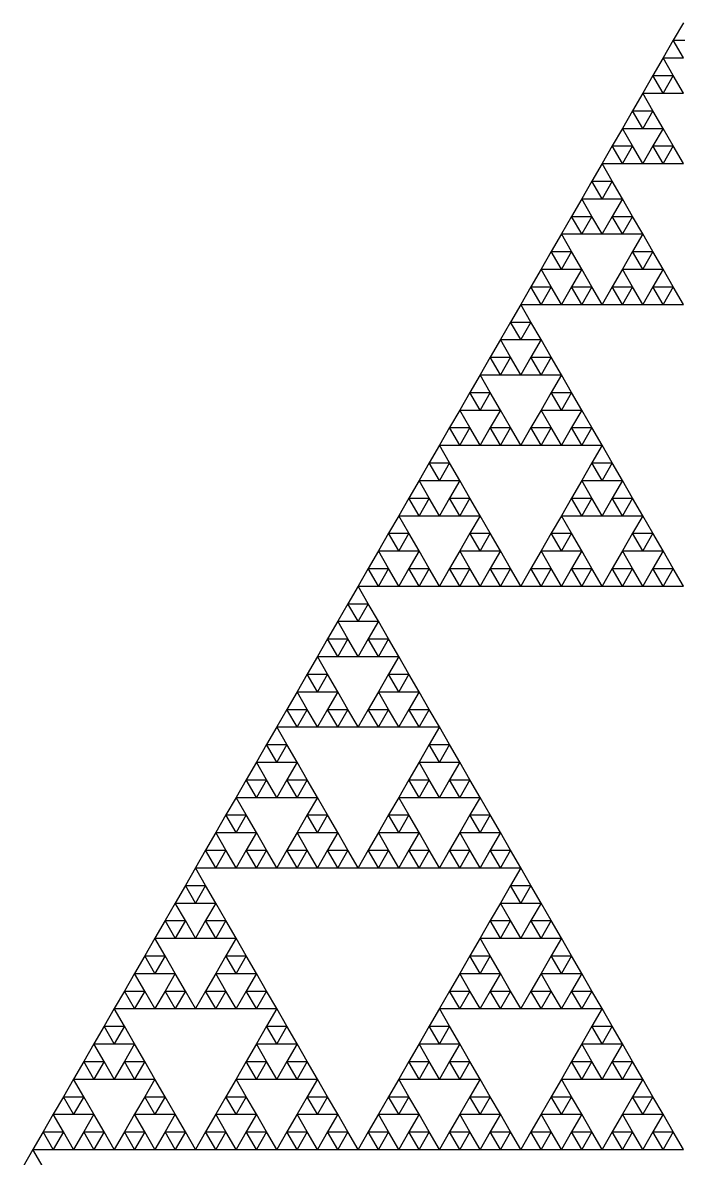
# Model space of a CAD drawing. Header units: metres. Extents: x -50 to 50, y -29 to 58.
# Drawn here: x 6.15 to 12.45, y -18.13 to -7.22 of the extents above; entities that cross this region are included whole.
import ezdxf

# ---------------------------------------------------------------- set-up
doc = ezdxf.new("R2010")
doc.units = ezdxf.units.M

msp = doc.modelspace()

# ---------------------------------------------------------------- linework, layer by layer
for p, q in [((12.5, -7.21689), (12.4023, -7.38604)), ((12.4023, -7.38604), (12.3047, -7.55518)), ((12.5, -7.55518), (12.4023, -7.38604)), ((12.4023, -7.38604), (12.5977, -7.38604)), ((12.3047, -7.55518), (12.207, -7.72432)), ((12.4023, -7.72432), (12.3047, -7.55518)), ((12.3047, -7.55518), (12.5, -7.55518)), ((12.207, -7.72432), (12.1094, -7.89347)), ((12.3047, -7.89347), (12.207, -7.72432)), ((12.207, -7.72432), (12.4023, -7.72432)), ((12.4023, -7.72432), (12.3047, -7.89347)), ((12.5, -7.89347), (12.4023, -7.72432)), ((12.1094, -7.89347), (12.0117, -8.06261)), ((12.207, -8.06261), (12.1094, -7.89347)), ((12.1094, -7.89347), (12.3047, -7.89347)), ((12.3047, -7.89347), (12.5, -7.89347)), ((12.0117, -8.06261), (11.9141, -8.23176)), ((12.1094, -8.23176), (12.0117, -8.06261)), ((12.0117, -8.06261), (12.207, -8.06261)), ((12.207, -8.06261), (12.1094, -8.23176)), ((12.3047, -8.23176), (12.207, -8.06261)), ((11.9141, -8.23176), (11.8164, -8.4009)), ((12.0117, -8.4009), (11.9141, -8.23176)), ((11.9141, -8.23176), (12.1094, -8.23176)), ((12.1094, -8.23176), (12.3047, -8.23176)), ((12.3047, -8.23176), (12.207, -8.4009)), ((12.4023, -8.4009), (12.3047, -8.23176)), ((11.8164, -8.4009), (11.7188, -8.57004)), ((11.9141, -8.57004), (11.8164, -8.4009)), ((11.8164, -8.4009), (12.0117, -8.4009)), ((12.0117, -8.4009), (11.9141, -8.57004)), ((12.1094, -8.57004), (12.0117, -8.4009)), ((12.207, -8.4009), (12.1094, -8.57004)), ((12.3047, -8.57004), (12.207, -8.4009)), ((12.207, -8.4009), (12.4023, -8.4009)), ((12.4023, -8.4009), (12.3047, -8.57004)), ((12.5, -8.57004), (12.4023, -8.4009)), ((11.7188, -8.57006), (11.6211, -8.7392)), ((11.7188, -8.57004), (11.9141, -8.57004)), ((11.8164, -8.7392), (11.7188, -8.57006)), ((11.9141, -8.57004), (12.1094, -8.57004)), ((12.1094, -8.57004), (12.3047, -8.57004)), ((12.3047, -8.57004), (12.5, -8.57004)), ((11.6211, -8.7392), (11.5234, -8.90835)), ((11.7188, -8.90835), (11.6211, -8.7392)), ((11.6211, -8.7392), (11.8164, -8.7392)), ((11.8164, -8.7392), (11.7188, -8.90835)), ((11.9141, -8.90835), (11.8164, -8.7392)), ((11.5234, -8.90835), (11.4258, -9.07749)), ((11.6211, -9.07749), (11.5234, -8.90835)), ((11.5234, -8.90835), (11.7188, -8.90835)), ((11.7188, -8.90835), (11.9141, -8.90835)), ((11.9141, -8.90835), (11.8164, -9.07749)), ((12.0117, -9.07749), (11.9141, -8.90835)), ((11.4258, -9.07749), (11.3281, -9.24663)), ((11.5234, -9.24663), (11.4258, -9.07749)), ((11.4258, -9.07749), (11.6211, -9.07749)), ((11.6211, -9.07749), (11.5234, -9.24663)), ((11.7188, -9.24663), (11.6211, -9.07749)), ((11.8164, -9.07749), (11.7188, -9.24663)), ((11.9141, -9.24663), (11.8164, -9.07749)), ((11.8164, -9.07749), (12.0117, -9.07749)), ((12.0117, -9.07749), (11.9141, -9.24663)), ((12.1094, -9.24663), (12.0117, -9.07749)), ((11.3281, -9.24663), (11.2305, -9.41578)), ((11.4258, -9.41578), (11.3281, -9.24663)), ((11.3281, -9.24663), (11.5234, -9.24663)), ((11.5234, -9.24663), (11.7188, -9.24663)), ((11.7188, -9.24663), (11.9141, -9.24663)), ((11.9141, -9.24663), (12.1094, -9.24663)), ((12.1094, -9.24663), (12.0117, -9.41578)), ((12.207, -9.41578), (12.1094, -9.24663)), ((11.2305, -9.41578), (11.1328, -9.58492)), ((11.3281, -9.58492), (11.2305, -9.41578)), ((11.2305, -9.41578), (11.4258, -9.41578)), ((11.4258, -9.41578), (11.3281, -9.58492)), ((11.5234, -9.58492), (11.4258, -9.41578)), ((12.0117, -9.41578), (11.9141, -9.58492)), ((12.1094, -9.58492), (12.0117, -9.41578)), ((12.0117, -9.41578), (12.207, -9.41578)), ((12.207, -9.41578), (12.1094, -9.58492)), ((12.3047, -9.58492), (12.207, -9.41578)), ((11.1328, -9.58492), (11.0352, -9.75406)), ((11.2305, -9.75406), (11.1328, -9.58492)), ((11.1328, -9.58492), (11.3281, -9.58492)), ((11.3281, -9.58492), (11.5234, -9.58492)), ((11.5234, -9.58492), (11.4258, -9.75406)), ((11.6211, -9.75406), (11.5234, -9.58492)), ((11.9141, -9.58492), (11.8164, -9.75406)), ((12.0117, -9.75406), (11.9141, -9.58492)), ((11.9141, -9.58492), (12.1094, -9.58492)), ((12.1094, -9.58492), (12.3047, -9.58492)), ((12.3047, -9.58492), (12.207, -9.75406)), ((12.4023, -9.75406), (12.3047, -9.58492)), ((11.0352, -9.75406), (10.9375, -9.92321)), ((11.1328, -9.92321), (11.0352, -9.75406)), ((11.0352, -9.75406), (11.2305, -9.75406)), ((11.2305, -9.75406), (11.1328, -9.92321)), ((11.3281, -9.92321), (11.2305, -9.75406)), ((11.4258, -9.75406), (11.3281, -9.92321)), ((11.5234, -9.92321), (11.4258, -9.75406)), ((11.4258, -9.75406), (11.6211, -9.75406)), ((11.6211, -9.75406), (11.5234, -9.92321)), ((11.7188, -9.92321), (11.6211, -9.75406)), ((11.8164, -9.75406), (11.7188, -9.92321)), ((11.9141, -9.92321), (11.8164, -9.75406)), ((11.8164, -9.75406), (12.0117, -9.75406)), ((12.0117, -9.75406), (11.9141, -9.92321)), ((12.1094, -9.92321), (12.0117, -9.75406)), ((12.207, -9.75406), (12.1094, -9.92321)), ((12.3047, -9.92321), (12.207, -9.75406)), ((12.207, -9.75406), (12.4023, -9.75406)), ((12.4023, -9.75406), (12.3047, -9.92321)), ((12.5, -9.92321), (12.4023, -9.75406)), ((10.9375, -9.92322), (10.8398, -10.0924)), ((10.9375, -9.92321), (11.1328, -9.92321)), ((11.0352, -10.0924), (10.9375, -9.92322)), ((11.1328, -9.92321), (11.3281, -9.92321)), ((11.3281, -9.92321), (11.5234, -9.92321)), ((11.5234, -9.92321), (11.7188, -9.92321)), ((11.7188, -9.92321), (11.9141, -9.92321)), ((11.9141, -9.92321), (12.1094, -9.92321)), ((12.1094, -9.92321), (12.3047, -9.92321)), ((12.3047, -9.92321), (12.5, -9.92321)), ((10.8398, -10.0924), (10.7422, -10.2615)), ((10.9375, -10.2615), (10.8398, -10.0924)), ((10.8398, -10.0924), (11.0352, -10.0924)), ((11.0352, -10.0924), (10.9375, -10.2615)), ((11.1328, -10.2615), (11.0352, -10.0924)), ((10.7422, -10.2615), (10.6445, -10.4307)), ((10.8398, -10.4307), (10.7422, -10.2615)), ((10.7422, -10.2615), (10.9375, -10.2615)), ((10.9375, -10.2615), (11.1328, -10.2615)), ((11.1328, -10.2615), (11.0352, -10.4307)), ((11.2305, -10.4307), (11.1328, -10.2615)), ((10.6445, -10.4307), (10.5469, -10.5998)), ((10.7422, -10.5998), (10.6445, -10.4307)), ((10.6445, -10.4307), (10.8398, -10.4307)), ((10.8398, -10.4307), (10.7422, -10.5998)), ((10.9375, -10.5998), (10.8398, -10.4307)), ((11.0352, -10.4307), (10.9375, -10.5998)), ((11.1328, -10.5998), (11.0352, -10.4307)), ((11.0352, -10.4307), (11.2305, -10.4307)), ((11.2305, -10.4307), (11.1328, -10.5998)), ((11.3281, -10.5998), (11.2305, -10.4307)), ((10.5469, -10.5998), (10.4492, -10.7689)), ((10.6445, -10.7689), (10.5469, -10.5998)), ((10.5469, -10.5998), (10.7422, -10.5998)), ((10.7422, -10.5998), (10.9375, -10.5998)), ((10.9375, -10.5998), (11.1328, -10.5998)), ((11.1328, -10.5998), (11.3281, -10.5998)), ((11.3281, -10.5998), (11.2305, -10.7689)), ((11.4258, -10.7689), (11.3281, -10.5998)), ((10.4492, -10.7689), (10.3516, -10.9381)), ((10.5469, -10.9381), (10.4492, -10.7689)), ((10.4492, -10.7689), (10.6445, -10.7689)), ((10.6445, -10.7689), (10.5469, -10.9381)), ((10.7422, -10.9381), (10.6445, -10.7689)), ((11.2305, -10.7689), (11.1328, -10.9381)), ((11.3281, -10.9381), (11.2305, -10.7689)), ((11.2305, -10.7689), (11.4258, -10.7689)), ((11.4258, -10.7689), (11.3281, -10.9381)), ((11.5234, -10.9381), (11.4258, -10.7689)), ((10.3516, -10.9381), (10.2539, -11.1072)), ((10.4492, -11.1072), (10.3516, -10.9381)), ((10.3516, -10.9381), (10.5469, -10.9381)), ((10.5469, -10.9381), (10.7422, -10.9381)), ((10.7422, -10.9381), (10.6445, -11.1072)), ((10.8398, -11.1072), (10.7422, -10.9381)), ((11.1328, -10.9381), (11.0352, -11.1072)), ((11.2305, -11.1072), (11.1328, -10.9381)), ((11.1328, -10.9381), (11.3281, -10.9381)), ((11.3281, -10.9381), (11.5234, -10.9381)), ((11.5234, -10.9381), (11.4258, -11.1072)), ((11.6211, -11.1072), (11.5234, -10.9381)), ((10.2539, -11.1072), (10.1562, -11.2764)), ((10.3516, -11.2764), (10.2539, -11.1072)), ((10.2539, -11.1072), (10.4492, -11.1072)), ((10.4492, -11.1072), (10.3516, -11.2764)), ((10.5469, -11.2764), (10.4492, -11.1072)), ((10.6445, -11.1072), (10.5469, -11.2764)), ((10.7422, -11.2764), (10.6445, -11.1072)), ((10.6445, -11.1072), (10.8398, -11.1072)), ((10.8398, -11.1072), (10.7422, -11.2764)), ((10.9375, -11.2764), (10.8398, -11.1072)), ((11.0352, -11.1072), (10.9375, -11.2764)), ((11.1328, -11.2764), (11.0352, -11.1072)), ((11.0352, -11.1072), (11.2305, -11.1072)), ((11.2305, -11.1072), (11.1328, -11.2764)), ((11.3281, -11.2764), (11.2305, -11.1072)), ((11.4258, -11.1072), (11.3281, -11.2764)), ((11.5234, -11.2764), (11.4258, -11.1072)), ((11.4258, -11.1072), (11.6211, -11.1072)), ((11.6211, -11.1072), (11.5234, -11.2764)), ((11.7188, -11.2764), (11.6211, -11.1072)), ((10.1562, -11.2764), (10.0586, -11.4455)), ((10.2539, -11.4455), (10.1562, -11.2764)), ((10.1562, -11.2764), (10.3516, -11.2764)), ((10.3516, -11.2764), (10.5469, -11.2764)), ((10.5469, -11.2764), (10.7422, -11.2764)), ((10.7422, -11.2764), (10.9375, -11.2764)), ((10.9375, -11.2764), (11.1328, -11.2764)), ((11.1328, -11.2764), (11.3281, -11.2764)), ((11.3281, -11.2764), (11.5234, -11.2764)), ((11.5234, -11.2764), (11.7188, -11.2764)), ((11.7188, -11.2764), (11.6211, -11.4455)), ((11.8164, -11.4455), (11.7188, -11.2764)), ((10.0586, -11.4455), (9.96094, -11.6147)), ((10.1562, -11.6147), (10.0586, -11.4455)), ((10.0586, -11.4455), (10.2539, -11.4455)), ((10.2539, -11.4455), (10.1562, -11.6147)), ((10.3516, -11.6147), (10.2539, -11.4455)), ((11.6211, -11.4455), (11.5234, -11.6147)), ((11.7188, -11.6147), (11.6211, -11.4455)), ((11.6211, -11.4455), (11.8164, -11.4455)), ((11.8164, -11.4455), (11.7188, -11.6147)), ((11.9141, -11.6147), (11.8164, -11.4455)), ((9.96094, -11.6147), (9.86328, -11.7838)), ((10.0586, -11.7838), (9.96094, -11.6147)), ((9.96094, -11.6147), (10.1562, -11.6147)), ((10.1562, -11.6147), (10.3516, -11.6147)), ((10.3516, -11.6147), (10.2539, -11.7838)), ((10.4492, -11.7838), (10.3516, -11.6147)), ((11.5234, -11.6147), (11.4258, -11.7838)), ((11.6211, -11.7838), (11.5234, -11.6147)), ((11.5234, -11.6147), (11.7188, -11.6147)), ((11.7188, -11.6147), (11.9141, -11.6147)), ((11.9141, -11.6147), (11.8164, -11.7838)), ((12.0117, -11.7838), (11.9141, -11.6147)), ((9.86328, -11.7838), (9.76562, -11.953)), ((9.96094, -11.953), (9.86328, -11.7838)), ((9.86328, -11.7838), (10.0586, -11.7838)), ((10.0586, -11.7838), (9.96094, -11.953)), ((10.1562, -11.953), (10.0586, -11.7838)), ((10.2539, -11.7838), (10.1562, -11.953)), ((10.3516, -11.953), (10.2539, -11.7838)), ((10.2539, -11.7838), (10.4492, -11.7838)), ((10.4492, -11.7838), (10.3516, -11.953)), ((10.5469, -11.953), (10.4492, -11.7838)), ((11.4258, -11.7838), (11.3281, -11.953)), ((11.5234, -11.953), (11.4258, -11.7838)), ((11.4258, -11.7838), (11.6211, -11.7838)), ((11.6211, -11.7838), (11.5234, -11.953)), ((11.7188, -11.953), (11.6211, -11.7838)), ((11.8164, -11.7838), (11.7188, -11.953)), ((11.9141, -11.953), (11.8164, -11.7838)), ((11.8164, -11.7838), (12.0117, -11.7838)), ((12.0117, -11.7838), (11.9141, -11.953)), ((12.1094, -11.953), (12.0117, -11.7838)), ((9.76562, -11.953), (9.66797, -12.1221)), ((9.86328, -12.1221), (9.76562, -11.953)), ((9.76562, -11.953), (9.96094, -11.953)), ((9.96094, -11.953), (10.1562, -11.953)), ((10.1562, -11.953), (10.3516, -11.953)), ((10.3516, -11.953), (10.5469, -11.953)), ((10.5469, -11.953), (10.4492, -12.1221)), ((10.6445, -12.1221), (10.5469, -11.953)), ((11.3281, -11.953), (11.2305, -12.1221)), ((11.4258, -12.1221), (11.3281, -11.953)), ((11.3281, -11.953), (11.5234, -11.953)), ((11.5234, -11.953), (11.7188, -11.953)), ((11.7188, -11.953), (11.9141, -11.953)), ((11.9141, -11.953), (12.1094, -11.953)), ((12.1094, -11.953), (12.0117, -12.1221)), ((12.207, -12.1221), (12.1094, -11.953)), ((9.66797, -12.1221), (9.57031, -12.2913)), ((9.76562, -12.2913), (9.66797, -12.1221)), ((9.66797, -12.1221), (9.86328, -12.1221)), ((9.86328, -12.1221), (9.76562, -12.2913)), ((9.96094, -12.2913), (9.86328, -12.1221)), ((10.4492, -12.1221), (10.3516, -12.2913)), ((10.5469, -12.2913), (10.4492, -12.1221)), ((10.4492, -12.1221), (10.6445, -12.1221)), ((10.6445, -12.1221), (10.5469, -12.2913)), ((10.7422, -12.2913), (10.6445, -12.1221)), ((11.2305, -12.1221), (11.1328, -12.2913)), ((11.3281, -12.2913), (11.2305, -12.1221)), ((11.2305, -12.1221), (11.4258, -12.1221)), ((11.4258, -12.1221), (11.3281, -12.2913)), ((11.5234, -12.2913), (11.4258, -12.1221)), ((12.0117, -12.1221), (11.9141, -12.2913)), ((12.1094, -12.2913), (12.0117, -12.1221)), ((12.0117, -12.1221), (12.207, -12.1221)), ((12.207, -12.1221), (12.1094, -12.2913)), ((12.3047, -12.2913), (12.207, -12.1221)), ((9.57031, -12.2913), (9.47266, -12.4604)), ((9.66797, -12.4604), (9.57031, -12.2913)), ((9.57031, -12.2913), (9.76562, -12.2913)), ((9.76562, -12.2913), (9.96094, -12.2913)), ((9.96094, -12.2913), (9.86328, -12.4604)), ((10.0586, -12.4604), (9.96094, -12.2913)), ((10.3516, -12.2913), (10.2539, -12.4604)), ((10.4492, -12.4604), (10.3516, -12.2913)), ((10.3516, -12.2913), (10.5469, -12.2913)), ((10.5469, -12.2913), (10.7422, -12.2913)), ((10.7422, -12.2913), (10.6445, -12.4604)), ((10.8398, -12.4604), (10.7422, -12.2913)), ((11.1328, -12.2913), (11.0352, -12.4604)), ((11.2305, -12.4604), (11.1328, -12.2913)), ((11.1328, -12.2913), (11.3281, -12.2913)), ((11.3281, -12.2913), (11.5234, -12.2913)), ((11.5234, -12.2913), (11.4258, -12.4604)), ((11.6211, -12.4604), (11.5234, -12.2913)), ((11.9141, -12.2913), (11.8164, -12.4604)), ((12.0117, -12.4604), (11.9141, -12.2913)), ((11.9141, -12.2913), (12.1094, -12.2913)), ((12.1094, -12.2913), (12.3047, -12.2913)), ((12.3047, -12.2913), (12.207, -12.4604)), ((12.4023, -12.4604), (12.3047, -12.2913)), ((9.47266, -12.4604), (9.375, -12.6295)), ((9.57031, -12.6295), (9.47266, -12.4604)), ((9.47266, -12.4604), (9.66797, -12.4604)), ((9.66797, -12.4604), (9.57031, -12.6295)), ((9.76562, -12.6295), (9.66797, -12.4604)), ((9.86328, -12.4604), (9.76562, -12.6295)), ((9.96094, -12.6295), (9.86328, -12.4604)), ((9.86328, -12.4604), (10.0586, -12.4604)), ((10.0586, -12.4604), (9.96094, -12.6295)), ((10.1562, -12.6295), (10.0586, -12.4604)), ((10.2539, -12.4604), (10.1562, -12.6295)), ((10.3516, -12.6295), (10.2539, -12.4604)), ((10.2539, -12.4604), (10.4492, -12.4604)), ((10.4492, -12.4604), (10.3516, -12.6295)), ((10.5469, -12.6295), (10.4492, -12.4604)), ((10.6445, -12.4604), (10.5469, -12.6295)), ((10.7422, -12.6295), (10.6445, -12.4604)), ((10.6445, -12.4604), (10.8398, -12.4604)), ((10.8398, -12.4604), (10.7422, -12.6295)), ((10.9375, -12.6295), (10.8398, -12.4604)), ((11.0352, -12.4604), (10.9375, -12.6295)), ((11.1328, -12.6295), (11.0352, -12.4604)), ((11.0352, -12.4604), (11.2305, -12.4604)), ((11.2305, -12.4604), (11.1328, -12.6295)), ((11.3281, -12.6295), (11.2305, -12.4604)), ((11.4258, -12.4604), (11.3281, -12.6295)), ((11.5234, -12.6295), (11.4258, -12.4604)), ((11.4258, -12.4604), (11.6211, -12.4604)), ((11.6211, -12.4604), (11.5234, -12.6295)), ((11.7188, -12.6295), (11.6211, -12.4604)), ((11.8164, -12.4604), (11.7188, -12.6295)), ((11.9141, -12.6295), (11.8164, -12.4604)), ((11.8164, -12.4604), (12.0117, -12.4604)), ((12.0117, -12.4604), (11.9141, -12.6295)), ((12.1094, -12.6295), (12.0117, -12.4604)), ((12.207, -12.4604), (12.1094, -12.6295)), ((12.3047, -12.6295), (12.207, -12.4604)), ((12.207, -12.4604), (12.4023, -12.4604)), ((12.4023, -12.4604), (12.3047, -12.6295)), ((12.5, -12.6295), (12.4023, -12.4604)), ((9.375, -12.6296), (9.27734, -12.7987)), ((9.375, -12.6295), (9.57031, -12.6295)), ((9.47266, -12.7987), (9.375, -12.6296)), ((9.57031, -12.6295), (9.76562, -12.6295)), ((9.76562, -12.6295), (9.96094, -12.6295)), ((9.96094, -12.6295), (10.1562, -12.6295)), ((10.1562, -12.6295), (10.3516, -12.6295)), ((10.3516, -12.6295), (10.5469, -12.6295)), ((10.5469, -12.6295), (10.7422, -12.6295)), ((10.7422, -12.6295), (10.9375, -12.6295)), ((10.9375, -12.6295), (11.1328, -12.6295)), ((11.1328, -12.6295), (11.3281, -12.6295)), ((11.3281, -12.6295), (11.5234, -12.6295)), ((11.5234, -12.6295), (11.7188, -12.6295)), ((11.7188, -12.6295), (11.9141, -12.6295)), ((11.9141, -12.6295), (12.1094, -12.6295)), ((12.1094, -12.6295), (12.3047, -12.6295)), ((12.3047, -12.6295), (12.5, -12.6295)), ((9.27734, -12.7987), (9.17969, -12.9678)), ((9.375, -12.9678), (9.27734, -12.7987)), ((9.27734, -12.7987), (9.47266, -12.7987)), ((9.47266, -12.7987), (9.375, -12.9678)), ((9.57031, -12.9678), (9.47266, -12.7987)), ((9.17969, -12.9678), (9.08203, -13.137)), ((9.27734, -13.137), (9.17969, -12.9678)), ((9.17969, -12.9678), (9.375, -12.9678)), ((9.375, -12.9678), (9.57031, -12.9678)), ((9.57031, -12.9678), (9.47266, -13.137)), ((9.66797, -13.137), (9.57031, -12.9678)), ((9.08203, -13.137), (8.98438, -13.3061)), ((9.17969, -13.3061), (9.08203, -13.137)), ((9.08203, -13.137), (9.27734, -13.137)), ((9.27734, -13.137), (9.17969, -13.3061)), ((9.375, -13.3061), (9.27734, -13.137)), ((9.47266, -13.137), (9.375, -13.3061)), ((9.57031, -13.3061), (9.47266, -13.137)), ((9.47266, -13.137), (9.66797, -13.137)), ((9.66797, -13.137), (9.57031, -13.3061)), ((9.76562, -13.3061), (9.66797, -13.137)), ((8.98438, -13.3061), (8.88672, -13.4753)), ((9.08203, -13.4753), (8.98438, -13.3061)), ((8.98438, -13.3061), (9.17969, -13.3061)), ((9.17969, -13.3061), (9.375, -13.3061)), ((9.375, -13.3061), (9.57031, -13.3061)), ((9.57031, -13.3061), (9.76562, -13.3061)), ((9.76562, -13.3061), (9.66797, -13.4753)), ((9.86328, -13.4753), (9.76562, -13.3061)), ((8.88672, -13.4753), (8.78906, -13.6444)), ((8.98438, -13.6444), (8.88672, -13.4753)), ((8.88672, -13.4753), (9.08203, -13.4753)), ((9.08203, -13.4753), (8.98438, -13.6444)), ((9.17969, -13.6444), (9.08203, -13.4753)), ((9.66797, -13.4753), (9.57031, -13.6444)), ((9.76562, -13.6444), (9.66797, -13.4753)), ((9.66797, -13.4753), (9.86328, -13.4753)), ((9.86328, -13.4753), (9.76562, -13.6444)), ((9.96094, -13.6444), (9.86328, -13.4753)), ((8.78906, -13.6444), (8.69141, -13.8136)), ((8.88672, -13.8136), (8.78906, -13.6444)), ((8.78906, -13.6444), (8.98438, -13.6444)), ((8.98438, -13.6444), (9.17969, -13.6444)), ((9.17969, -13.6444), (9.08203, -13.8136)), ((9.27734, -13.8136), (9.17969, -13.6444)), ((9.57031, -13.6444), (9.47266, -13.8136)), ((9.66797, -13.8136), (9.57031, -13.6444)), ((9.57031, -13.6444), (9.76562, -13.6444)), ((9.76562, -13.6444), (9.96094, -13.6444)), ((9.96094, -13.6444), (9.86328, -13.8136)), ((10.0586, -13.8136), (9.96094, -13.6444)), ((8.69141, -13.8136), (8.59375, -13.9827)), ((8.78906, -13.9827), (8.69141, -13.8136)), ((8.69141, -13.8136), (8.88672, -13.8136)), ((8.88672, -13.8136), (8.78906, -13.9827)), ((8.98438, -13.9827), (8.88672, -13.8136)), ((9.08203, -13.8136), (8.98438, -13.9827)), ((9.17969, -13.9827), (9.08203, -13.8136)), ((9.08203, -13.8136), (9.27734, -13.8136)), ((9.27734, -13.8136), (9.17969, -13.9827)), ((9.375, -13.9827), (9.27734, -13.8136)), ((9.47266, -13.8136), (9.375, -13.9827)), ((9.57031, -13.9827), (9.47266, -13.8136)), ((9.47266, -13.8136), (9.66797, -13.8136)), ((9.66797, -13.8136), (9.57031, -13.9827)), ((9.76562, -13.9827), (9.66797, -13.8136)), ((9.86328, -13.8136), (9.76562, -13.9827)), ((9.96094, -13.9827), (9.86328, -13.8136)), ((9.86328, -13.8136), (10.0586, -13.8136)), ((10.0586, -13.8136), (9.96094, -13.9827)), ((10.1562, -13.9827), (10.0586, -13.8136)), ((8.59375, -13.9827), (8.49609, -14.1519)), ((8.69141, -14.1519), (8.59375, -13.9827)), ((8.59375, -13.9827), (8.78906, -13.9827)), ((8.78906, -13.9827), (8.98438, -13.9827)), ((8.98438, -13.9827), (9.17969, -13.9827)), ((9.17969, -13.9827), (9.375, -13.9827)), ((9.375, -13.9827), (9.57031, -13.9827)), ((9.57031, -13.9827), (9.76562, -13.9827)), ((9.76562, -13.9827), (9.96094, -13.9827)), ((9.96094, -13.9827), (10.1562, -13.9827)), ((10.1562, -13.9827), (10.0586, -14.1519)), ((10.2539, -14.1519), (10.1562, -13.9827)), ((8.49609, -14.1519), (8.39844, -14.321)), ((8.59375, -14.321), (8.49609, -14.1519)), ((8.49609, -14.1519), (8.69141, -14.1519)), ((8.69141, -14.1519), (8.59375, -14.321)), ((8.78906, -14.321), (8.69141, -14.1519)), ((10.0586, -14.1519), (9.96094, -14.321)), ((10.1562, -14.321), (10.0586, -14.1519)), ((10.0586, -14.1519), (10.2539, -14.1519)), ((10.2539, -14.1519), (10.1562, -14.321)), ((10.3516, -14.321), (10.2539, -14.1519)), ((8.39844, -14.321), (8.30078, -14.4901)), ((8.49609, -14.4901), (8.39844, -14.321)), ((8.39844, -14.321), (8.59375, -14.321)), ((8.59375, -14.321), (8.78906, -14.321)), ((8.78906, -14.321), (8.69141, -14.4901)), ((8.88672, -14.4901), (8.78906, -14.321)), ((9.96094, -14.321), (9.86328, -14.4901)), ((10.0586, -14.4901), (9.96094, -14.321)), ((9.96094, -14.321), (10.1562, -14.321)), ((10.1562, -14.321), (10.3516, -14.321)), ((10.3516, -14.321), (10.2539, -14.4901)), ((10.4492, -14.4901), (10.3516, -14.321)), ((8.30078, -14.4901), (8.20312, -14.6593)), ((8.39844, -14.6593), (8.30078, -14.4901)), ((8.30078, -14.4901), (8.49609, -14.4901)), ((8.49609, -14.4901), (8.39844, -14.6593)), ((8.59375, -14.6593), (8.49609, -14.4901)), ((8.69141, -14.4901), (8.59375, -14.6593)), ((8.78906, -14.6593), (8.69141, -14.4901)), ((8.69141, -14.4901), (8.88672, -14.4901)), ((8.88672, -14.4901), (8.78906, -14.6593)), ((8.98438, -14.6593), (8.88672, -14.4901)), ((9.86328, -14.4901), (9.76562, -14.6593)), ((9.96094, -14.6593), (9.86328, -14.4901)), ((9.86328, -14.4901), (10.0586, -14.4901)), ((10.0586, -14.4901), (9.96094, -14.6593)), ((10.1562, -14.6593), (10.0586, -14.4901)), ((10.2539, -14.4901), (10.1562, -14.6593)), ((10.3516, -14.6593), (10.2539, -14.4901)), ((10.2539, -14.4901), (10.4492, -14.4901)), ((10.4492, -14.4901), (10.3516, -14.6593)), ((10.5469, -14.6593), (10.4492, -14.4901)), ((8.20312, -14.6593), (8.10547, -14.8284)), ((8.30078, -14.8284), (8.20312, -14.6593)), ((8.20312, -14.6593), (8.39844, -14.6593)), ((8.39844, -14.6593), (8.59375, -14.6593)), ((8.59375, -14.6593), (8.78906, -14.6593)), ((8.78906, -14.6593), (8.98438, -14.6593)), ((8.98438, -14.6593), (8.88672, -14.8284)), ((9.08203, -14.8284), (8.98438, -14.6593)), ((9.76562, -14.6593), (9.66797, -14.8284)), ((9.86328, -14.8284), (9.76562, -14.6593)), ((9.76562, -14.6593), (9.96094, -14.6593)), ((9.96094, -14.6593), (10.1562, -14.6593)), ((10.1562, -14.6593), (10.3516, -14.6593)), ((10.3516, -14.6593), (10.5469, -14.6593)), ((10.5469, -14.6593), (10.4492, -14.8284)), ((10.6445, -14.8284), (10.5469, -14.6593)), ((8.10547, -14.8284), (8.00781, -14.9976)), ((8.20312, -14.9976), (8.10547, -14.8284)), ((8.10547, -14.8284), (8.30078, -14.8284)), ((8.30078, -14.8284), (8.20312, -14.9976)), ((8.39844, -14.9976), (8.30078, -14.8284)), ((8.88672, -14.8284), (8.78906, -14.9976)), ((8.98438, -14.9976), (8.88672, -14.8284)), ((8.88672, -14.8284), (9.08203, -14.8284)), ((9.08203, -14.8284), (8.98438, -14.9976)), ((9.17969, -14.9976), (9.08203, -14.8284)), ((9.66797, -14.8284), (9.57031, -14.9976)), ((9.76562, -14.9976), (9.66797, -14.8284)), ((9.66797, -14.8284), (9.86328, -14.8284)), ((9.86328, -14.8284), (9.76562, -14.9976)), ((9.96094, -14.9976), (9.86328, -14.8284)), ((10.4492, -14.8284), (10.3516, -14.9976)), ((10.5469, -14.9976), (10.4492, -14.8284)), ((10.4492, -14.8284), (10.6445, -14.8284)), ((10.6445, -14.8284), (10.5469, -14.9976)), ((10.7422, -14.9976), (10.6445, -14.8284)), ((8.00781, -14.9976), (7.91016, -15.1667)), ((8.10547, -15.1667), (8.00781, -14.9976)), ((8.00781, -14.9976), (8.20312, -14.9976)), ((8.20312, -14.9976), (8.39844, -14.9976)), ((8.39844, -14.9976), (8.30078, -15.1667)), ((8.49609, -15.1667), (8.39844, -14.9976)), ((8.78906, -14.9976), (8.69141, -15.1667)), ((8.88672, -15.1667), (8.78906, -14.9976)), ((8.78906, -14.9976), (8.98438, -14.9976)), ((8.98438, -14.9976), (9.17969, -14.9976)), ((9.17969, -14.9976), (9.08203, -15.1667)), ((9.27734, -15.1667), (9.17969, -14.9976)), ((9.57031, -14.9976), (9.47266, -15.1667)), ((9.66797, -15.1667), (9.57031, -14.9976)), ((9.57031, -14.9976), (9.76562, -14.9976)), ((9.76562, -14.9976), (9.96094, -14.9976)), ((9.96094, -14.9976), (9.86328, -15.1667)), ((10.0586, -15.1667), (9.96094, -14.9976)), ((10.3516, -14.9976), (10.2539, -15.1667)), ((10.4492, -15.1667), (10.3516, -14.9976)), ((10.3516, -14.9976), (10.5469, -14.9976)), ((10.5469, -14.9976), (10.7422, -14.9976)), ((10.7422, -14.9976), (10.6445, -15.1667)), ((10.8398, -15.1667), (10.7422, -14.9976)), ((7.91016, -15.1667), (7.8125, -15.3359)), ((8.00781, -15.3359), (7.91016, -15.1667)), ((7.91016, -15.1667), (8.10547, -15.1667)), ((8.10547, -15.1667), (8.00781, -15.3359)), ((8.20312, -15.3359), (8.10547, -15.1667)), ((8.30078, -15.1667), (8.20312, -15.3359)), ((8.39844, -15.3359), (8.30078, -15.1667)), ((8.30078, -15.1667), (8.49609, -15.1667)), ((8.49609, -15.1667), (8.39844, -15.3359)), ((8.59375, -15.3359), (8.49609, -15.1667)), ((8.69141, -15.1667), (8.59375, -15.3359)), ((8.78906, -15.3359), (8.69141, -15.1667)), ((8.69141, -15.1667), (8.88672, -15.1667)), ((8.88672, -15.1667), (8.78906, -15.3359)), ((8.98438, -15.3359), (8.88672, -15.1667)), ((9.08203, -15.1667), (8.98438, -15.3359)), ((9.17969, -15.3359), (9.08203, -15.1667)), ((9.08203, -15.1667), (9.27734, -15.1667)), ((9.27734, -15.1667), (9.17969, -15.3359)), ((9.375, -15.3359), (9.27734, -15.1667)), ((9.47266, -15.1667), (9.375, -15.3359)), ((9.57031, -15.3359), (9.47266, -15.1667)), ((9.47266, -15.1667), (9.66797, -15.1667)), ((9.66797, -15.1667), (9.57031, -15.3359)), ((9.76562, -15.3359), (9.66797, -15.1667)), ((9.86328, -15.1667), (9.76562, -15.3359)), ((9.96094, -15.3359), (9.86328, -15.1667)), ((9.86328, -15.1667), (10.0586, -15.1667)), ((10.0586, -15.1667), (9.96094, -15.3359)), ((10.1562, -15.3359), (10.0586, -15.1667)), ((10.2539, -15.1667), (10.1562, -15.3359)), ((10.3516, -15.3359), (10.2539, -15.1667)), ((10.2539, -15.1667), (10.4492, -15.1667)), ((10.4492, -15.1667), (10.3516, -15.3359)), ((10.5469, -15.3359), (10.4492, -15.1667)), ((10.6445, -15.1667), (10.5469, -15.3359)), ((10.7422, -15.3359), (10.6445, -15.1667)), ((10.6445, -15.1667), (10.8398, -15.1667)), ((10.8398, -15.1667), (10.7422, -15.3359)), ((10.9375, -15.3359), (10.8398, -15.1667)), ((7.8125, -15.3359), (7.71484, -15.505)), ((7.91016, -15.505), (7.8125, -15.3359)), ((7.8125, -15.3359), (8.00781, -15.3359)), ((8.00781, -15.3359), (8.20312, -15.3359)), ((8.20312, -15.3359), (8.39844, -15.3359)), ((8.39844, -15.3359), (8.59375, -15.3359)), ((8.59375, -15.3359), (8.78906, -15.3359)), ((8.78906, -15.3359), (8.98438, -15.3359)), ((8.98438, -15.3359), (9.17969, -15.3359)), ((9.17969, -15.3359), (9.375, -15.3359)), ((9.375, -15.3359), (9.57031, -15.3359)), ((9.57031, -15.3359), (9.76562, -15.3359)), ((9.76562, -15.3359), (9.96094, -15.3359)), ((9.96094, -15.3359), (10.1562, -15.3359)), ((10.1562, -15.3359), (10.3516, -15.3359)), ((10.3516, -15.3359), (10.5469, -15.3359)), ((10.5469, -15.3359), (10.7422, -15.3359)), ((10.7422, -15.3359), (10.9375, -15.3359)), ((10.9375, -15.3359), (10.8398, -15.505)), ((11.0352, -15.505), (10.9375, -15.3359)), ((7.71484, -15.505), (7.61719, -15.6742)), ((7.8125, -15.6742), (7.71484, -15.505)), ((7.71484, -15.505), (7.91016, -15.505)), ((7.91016, -15.505), (7.8125, -15.6742)), ((8.00781, -15.6742), (7.91016, -15.505)), ((10.8398, -15.505), (10.7422, -15.6742)), ((10.9375, -15.6742), (10.8398, -15.505)), ((10.8398, -15.505), (11.0352, -15.505)), ((11.0352, -15.505), (10.9375, -15.6742)), ((11.1328, -15.6742), (11.0352, -15.505)), ((7.61719, -15.6742), (7.51953, -15.8433)), ((7.71484, -15.8433), (7.61719, -15.6742)), ((7.61719, -15.6742), (7.8125, -15.6742)), ((7.8125, -15.6742), (8.00781, -15.6742)), ((8.00781, -15.6742), (7.91016, -15.8433)), ((8.10547, -15.8433), (8.00781, -15.6742)), ((10.7422, -15.6742), (10.6445, -15.8433)), ((10.8398, -15.8433), (10.7422, -15.6742)), ((10.7422, -15.6742), (10.9375, -15.6742)), ((10.9375, -15.6742), (11.1328, -15.6742)), ((11.1328, -15.6742), (11.0352, -15.8433)), ((11.2305, -15.8433), (11.1328, -15.6742)), ((7.51953, -15.8433), (7.42188, -16.0125)), ((7.61719, -16.0125), (7.51953, -15.8433)), ((7.51953, -15.8433), (7.71484, -15.8433)), ((7.71484, -15.8433), (7.61719, -16.0125)), ((7.8125, -16.0125), (7.71484, -15.8433)), ((7.91016, -15.8433), (7.8125, -16.0125)), ((8.00781, -16.0125), (7.91016, -15.8433)), ((7.91016, -15.8433), (8.10547, -15.8433)), ((8.10547, -15.8433), (8.00781, -16.0125)), ((8.20312, -16.0125), (8.10547, -15.8433)), ((10.6445, -15.8433), (10.5469, -16.0125)), ((10.7422, -16.0125), (10.6445, -15.8433)), ((10.6445, -15.8433), (10.8398, -15.8433)), ((10.8398, -15.8433), (10.7422, -16.0125)), ((10.9375, -16.0125), (10.8398, -15.8433)), ((11.0352, -15.8433), (10.9375, -16.0125)), ((11.1328, -16.0125), (11.0352, -15.8433)), ((11.0352, -15.8433), (11.2305, -15.8433)), ((11.2305, -15.8433), (11.1328, -16.0125)), ((11.3281, -16.0125), (11.2305, -15.8433)), ((7.42188, -16.0125), (7.32422, -16.1816)), ((7.51953, -16.1816), (7.42188, -16.0125)), ((7.42188, -16.0125), (7.61719, -16.0125)), ((7.61719, -16.0125), (7.8125, -16.0125)), ((7.8125, -16.0125), (8.00781, -16.0125)), ((8.00781, -16.0125), (8.20312, -16.0125)), ((8.20312, -16.0125), (8.10547, -16.1816)), ((8.30078, -16.1816), (8.20312, -16.0125)), ((10.5469, -16.0125), (10.4492, -16.1816)), ((10.6445, -16.1816), (10.5469, -16.0125)), ((10.5469, -16.0125), (10.7422, -16.0125)), ((10.7422, -16.0125), (10.9375, -16.0125)), ((10.9375, -16.0125), (11.1328, -16.0125)), ((11.1328, -16.0125), (11.3281, -16.0125)), ((11.3281, -16.0125), (11.2305, -16.1816)), ((11.4258, -16.1816), (11.3281, -16.0125)), ((7.32422, -16.1816), (7.22656, -16.3507)), ((7.42188, -16.3507), (7.32422, -16.1816)), ((7.32422, -16.1816), (7.51953, -16.1816)), ((7.51953, -16.1816), (7.42188, -16.3507)), ((7.61719, -16.3507), (7.51953, -16.1816)), ((8.10547, -16.1816), (8.00781, -16.3507)), ((8.20312, -16.3507), (8.10547, -16.1816)), ((8.10547, -16.1816), (8.30078, -16.1816)), ((8.30078, -16.1816), (8.20312, -16.3507)), ((8.39844, -16.3507), (8.30078, -16.1816)), ((10.4492, -16.1816), (10.3516, -16.3507)), ((10.5469, -16.3507), (10.4492, -16.1816)), ((10.4492, -16.1816), (10.6445, -16.1816)), ((10.6445, -16.1816), (10.5469, -16.3507)), ((10.7422, -16.3507), (10.6445, -16.1816)), ((11.2305, -16.1816), (11.1328, -16.3507)), ((11.3281, -16.3507), (11.2305, -16.1816)), ((11.2305, -16.1816), (11.4258, -16.1816)), ((11.4258, -16.1816), (11.3281, -16.3507)), ((11.5234, -16.3507), (11.4258, -16.1816)), ((7.22656, -16.3507), (7.12891, -16.5199)), ((7.32422, -16.5199), (7.22656, -16.3507)), ((7.22656, -16.3507), (7.42188, -16.3507)), ((7.42188, -16.3507), (7.61719, -16.3507)), ((7.61719, -16.3507), (7.51953, -16.5199)), ((7.71484, -16.5199), (7.61719, -16.3507)), ((8.00781, -16.3507), (7.91016, -16.5199)), ((8.10547, -16.5199), (8.00781, -16.3507)), ((8.00781, -16.3507), (8.20312, -16.3507)), ((8.20312, -16.3507), (8.39844, -16.3507)), ((8.39844, -16.3507), (8.30078, -16.5199)), ((8.49609, -16.5199), (8.39844, -16.3507)), ((10.3516, -16.3507), (10.2539, -16.5199)), ((10.4492, -16.5199), (10.3516, -16.3507)), ((10.3516, -16.3507), (10.5469, -16.3507)), ((10.5469, -16.3507), (10.7422, -16.3507)), ((10.7422, -16.3507), (10.6445, -16.5199)), ((10.8398, -16.5199), (10.7422, -16.3507)), ((11.1328, -16.3507), (11.0352, -16.5199)), ((11.2305, -16.5199), (11.1328, -16.3507)), ((11.1328, -16.3507), (11.3281, -16.3507)), ((11.3281, -16.3507), (11.5234, -16.3507)), ((11.5234, -16.3507), (11.4258, -16.5199)), ((11.6211, -16.5199), (11.5234, -16.3507)), ((7.12891, -16.5199), (7.03125, -16.689)), ((7.22656, -16.689), (7.12891, -16.5199)), ((7.12891, -16.5199), (7.32422, -16.5199)), ((7.32422, -16.5199), (7.22656, -16.689)), ((7.42188, -16.689), (7.32422, -16.5199)), ((7.51953, -16.5199), (7.42188, -16.689)), ((7.61719, -16.689), (7.51953, -16.5199)), ((7.51953, -16.5199), (7.71484, -16.5199)), ((7.71484, -16.5199), (7.61719, -16.689)), ((7.8125, -16.689), (7.71484, -16.5199)), ((7.91016, -16.5199), (7.8125, -16.689)), ((8.00781, -16.689), (7.91016, -16.5199)), ((7.91016, -16.5199), (8.10547, -16.5199)), ((8.10547, -16.5199), (8.00781, -16.689)), ((8.20312, -16.689), (8.10547, -16.5199)), ((8.30078, -16.5199), (8.20312, -16.689)), ((8.39844, -16.689), (8.30078, -16.5199)), ((8.30078, -16.5199), (8.49609, -16.5199)), ((8.49609, -16.5199), (8.39844, -16.689)), ((8.59375, -16.689), (8.49609, -16.5199)), ((10.2539, -16.5199), (10.1562, -16.689)), ((10.3516, -16.689), (10.2539, -16.5199)), ((10.2539, -16.5199), (10.4492, -16.5199)), ((10.4492, -16.5199), (10.3516, -16.689)), ((10.5469, -16.689), (10.4492, -16.5199)), ((10.6445, -16.5199), (10.5469, -16.689)), ((10.7422, -16.689), (10.6445, -16.5199)), ((10.6445, -16.5199), (10.8398, -16.5199)), ((10.8398, -16.5199), (10.7422, -16.689)), ((10.9375, -16.689), (10.8398, -16.5199)), ((11.0352, -16.5199), (10.9375, -16.689)), ((11.1328, -16.689), (11.0352, -16.5199)), ((11.0352, -16.5199), (11.2305, -16.5199)), ((11.2305, -16.5199), (11.1328, -16.689)), ((11.3281, -16.689), (11.2305, -16.5199)), ((11.4258, -16.5199), (11.3281, -16.689)), ((11.5234, -16.689), (11.4258, -16.5199)), ((11.4258, -16.5199), (11.6211, -16.5199)), ((11.6211, -16.5199), (11.5234, -16.689)), ((11.7188, -16.689), (11.6211, -16.5199)), ((7.03125, -16.689), (6.93359, -16.8582)), ((7.12891, -16.8582), (7.03125, -16.689)), ((7.03125, -16.689), (7.22656, -16.689)), ((7.22656, -16.689), (7.42188, -16.689)), ((7.42188, -16.689), (7.61719, -16.689)), ((7.61719, -16.689), (7.8125, -16.689)), ((7.8125, -16.689), (8.00781, -16.689)), ((8.00781, -16.689), (8.20312, -16.689)), ((8.20312, -16.689), (8.39844, -16.689)), ((8.39844, -16.689), (8.59375, -16.689)), ((8.59375, -16.689), (8.49609, -16.8582)), ((8.69141, -16.8582), (8.59375, -16.689)), ((10.1562, -16.689), (10.0586, -16.8582)), ((10.2539, -16.8582), (10.1562, -16.689)), ((10.1562, -16.689), (10.3516, -16.689)), ((10.3516, -16.689), (10.5469, -16.689)), ((10.5469, -16.689), (10.7422, -16.689)), ((10.7422, -16.689), (10.9375, -16.689)), ((10.9375, -16.689), (11.1328, -16.689)), ((11.1328, -16.689), (11.3281, -16.689)), ((11.3281, -16.689), (11.5234, -16.689)), ((11.5234, -16.689), (11.7188, -16.689)), ((11.7188, -16.689), (11.6211, -16.8582)), ((11.8164, -16.8582), (11.7188, -16.689)), ((6.93359, -16.8582), (6.83594, -17.0273)), ((7.03125, -17.0273), (6.93359, -16.8582)), ((6.93359, -16.8582), (7.12891, -16.8582)), ((7.12891, -16.8582), (7.03125, -17.0273)), ((7.22656, -17.0273), (7.12891, -16.8582)), ((8.49609, -16.8582), (8.39844, -17.0273)), ((8.59375, -17.0273), (8.49609, -16.8582)), ((8.49609, -16.8582), (8.69141, -16.8582)), ((8.69141, -16.8582), (8.59375, -17.0273)), ((8.78906, -17.0273), (8.69141, -16.8582)), ((10.0586, -16.8582), (9.96094, -17.0273)), ((10.1562, -17.0273), (10.0586, -16.8582)), ((10.0586, -16.8582), (10.2539, -16.8582)), ((10.2539, -16.8582), (10.1562, -17.0273)), ((10.3516, -17.0273), (10.2539, -16.8582)), ((11.6211, -16.8582), (11.5234, -17.0273)), ((11.7188, -17.0273), (11.6211, -16.8582)), ((11.6211, -16.8582), (11.8164, -16.8582)), ((11.8164, -16.8582), (11.7188, -17.0273)), ((11.9141, -17.0273), (11.8164, -16.8582)), ((6.83594, -17.0273), (6.73828, -17.1965)), ((6.93359, -17.1965), (6.83594, -17.0273)), ((6.83594, -17.0273), (7.03125, -17.0273)), ((7.03125, -17.0273), (7.22656, -17.0273)), ((7.22656, -17.0273), (7.12891, -17.1965)), ((7.32422, -17.1965), (7.22656, -17.0273)), ((8.39844, -17.0273), (8.30078, -17.1965)), ((8.49609, -17.1965), (8.39844, -17.0273)), ((8.39844, -17.0273), (8.59375, -17.0273)), ((8.59375, -17.0273), (8.78906, -17.0273)), ((8.78906, -17.0273), (8.69141, -17.1965)), ((8.88672, -17.1965), (8.78906, -17.0273)), ((9.96094, -17.0273), (9.86328, -17.1965)), ((10.0586, -17.1965), (9.96094, -17.0273)), ((9.96094, -17.0273), (10.1562, -17.0273)), ((10.1562, -17.0273), (10.3516, -17.0273)), ((10.3516, -17.0273), (10.2539, -17.1965)), ((10.4492, -17.1965), (10.3516, -17.0273)), ((11.5234, -17.0273), (11.4258, -17.1965)), ((11.6211, -17.1965), (11.5234, -17.0273)), ((11.5234, -17.0273), (11.7188, -17.0273)), ((11.7188, -17.0273), (11.9141, -17.0273)), ((11.9141, -17.0273), (11.8164, -17.1965)), ((12.0117, -17.1965), (11.9141, -17.0273)), ((6.73828, -17.1965), (6.64062, -17.3656)), ((6.83594, -17.3656), (6.73828, -17.1965)), ((6.73828, -17.1965), (6.93359, -17.1965)), ((6.93359, -17.1965), (6.83594, -17.3656)), ((7.03125, -17.3656), (6.93359, -17.1965)), ((7.12891, -17.1965), (7.03125, -17.3656)), ((7.22656, -17.3656), (7.12891, -17.1965)), ((7.12891, -17.1965), (7.32422, -17.1965)), ((7.32422, -17.1965), (7.22656, -17.3656)), ((7.42188, -17.3656), (7.32422, -17.1965)), ((8.30078, -17.1965), (8.20312, -17.3656)), ((8.39844, -17.3656), (8.30078, -17.1965)), ((8.30078, -17.1965), (8.49609, -17.1965)), ((8.49609, -17.1965), (8.39844, -17.3656)), ((8.59375, -17.3656), (8.49609, -17.1965)), ((8.69141, -17.1965), (8.59375, -17.3656)), ((8.78906, -17.3656), (8.69141, -17.1965)), ((8.69141, -17.1965), (8.88672, -17.1965)), ((8.88672, -17.1965), (8.78906, -17.3656)), ((8.98438, -17.3656), (8.88672, -17.1965)), ((9.86328, -17.1965), (9.76562, -17.3656)), ((9.96094, -17.3656), (9.86328, -17.1965)), ((9.86328, -17.1965), (10.0586, -17.1965)), ((10.0586, -17.1965), (9.96094, -17.3656)), ((10.1562, -17.3656), (10.0586, -17.1965)), ((10.2539, -17.1965), (10.1562, -17.3656)), ((10.3516, -17.3656), (10.2539, -17.1965)), ((10.2539, -17.1965), (10.4492, -17.1965)), ((10.4492, -17.1965), (10.3516, -17.3656)), ((10.5469, -17.3656), (10.4492, -17.1965)), ((11.4258, -17.1965), (11.3281, -17.3656)), ((11.5234, -17.3656), (11.4258, -17.1965)), ((11.4258, -17.1965), (11.6211, -17.1965)), ((11.6211, -17.1965), (11.5234, -17.3656)), ((11.7188, -17.3656), (11.6211, -17.1965)), ((11.8164, -17.1965), (11.7188, -17.3656)), ((11.9141, -17.3656), (11.8164, -17.1965)), ((11.8164, -17.1965), (12.0117, -17.1965)), ((12.0117, -17.1965), (11.9141, -17.3656)), ((12.1094, -17.3656), (12.0117, -17.1965)), ((6.64062, -17.3656), (6.54297, -17.5348)), ((6.73828, -17.5348), (6.64062, -17.3656)), ((6.64062, -17.3656), (6.83594, -17.3656)), ((6.83594, -17.3656), (7.03125, -17.3656)), ((7.03125, -17.3656), (7.22656, -17.3656)), ((7.22656, -17.3656), (7.42188, -17.3656)), ((7.42188, -17.3656), (7.32422, -17.5348)), ((7.51953, -17.5348), (7.42188, -17.3656)), ((8.20312, -17.3656), (8.10547, -17.5348)), ((8.30078, -17.5348), (8.20312, -17.3656)), ((8.20312, -17.3656), (8.39844, -17.3656)), ((8.39844, -17.3656), (8.59375, -17.3656)), ((8.59375, -17.3656), (8.78906, -17.3656)), ((8.78906, -17.3656), (8.98438, -17.3656)), ((8.98438, -17.3656), (8.88672, -17.5348)), ((9.08203, -17.5348), (8.98438, -17.3656)), ((9.76562, -17.3656), (9.66797, -17.5348)), ((9.86328, -17.5348), (9.76562, -17.3656)), ((9.76562, -17.3656), (9.96094, -17.3656)), ((9.96094, -17.3656), (10.1562, -17.3656)), ((10.1562, -17.3656), (10.3516, -17.3656)), ((10.3516, -17.3656), (10.5469, -17.3656)), ((10.5469, -17.3656), (10.4492, -17.5348)), ((10.6445, -17.5348), (10.5469, -17.3656)), ((11.3281, -17.3656), (11.2305, -17.5348)), ((11.4258, -17.5348), (11.3281, -17.3656)), ((11.3281, -17.3656), (11.5234, -17.3656)), ((11.5234, -17.3656), (11.7188, -17.3656)), ((11.7188, -17.3656), (11.9141, -17.3656)), ((11.9141, -17.3656), (12.1094, -17.3656)), ((12.1094, -17.3656), (12.0117, -17.5348)), ((12.207, -17.5348), (12.1094, -17.3656)), ((6.54297, -17.5348), (6.44531, -17.7039)), ((6.64062, -17.7039), (6.54297, -17.5348)), ((6.54297, -17.5348), (6.73828, -17.5348)), ((6.73828, -17.5348), (6.64062, -17.7039)), ((6.83594, -17.7039), (6.73828, -17.5348)), ((7.32422, -17.5348), (7.22656, -17.7039)), ((7.42188, -17.7039), (7.32422, -17.5348)), ((7.32422, -17.5348), (7.51953, -17.5348)), ((7.51953, -17.5348), (7.42188, -17.7039)), ((7.61719, -17.7039), (7.51953, -17.5348)), ((8.10547, -17.5348), (8.00781, -17.7039)), ((8.20312, -17.7039), (8.10547, -17.5348)), ((8.10547, -17.5348), (8.30078, -17.5348)), ((8.30078, -17.5348), (8.20312, -17.7039)), ((8.39844, -17.7039), (8.30078, -17.5348)), ((8.88672, -17.5348), (8.78906, -17.7039)), ((8.98438, -17.7039), (8.88672, -17.5348)), ((8.88672, -17.5348), (9.08203, -17.5348)), ((9.08203, -17.5348), (8.98438, -17.7039)), ((9.17969, -17.7039), (9.08203, -17.5348)), ((9.66797, -17.5348), (9.57031, -17.7039)), ((9.76562, -17.7039), (9.66797, -17.5348)), ((9.66797, -17.5348), (9.86328, -17.5348)), ((9.86328, -17.5348), (9.76562, -17.7039)), ((9.96094, -17.7039), (9.86328, -17.5348)), ((10.4492, -17.5348), (10.3516, -17.7039)), ((10.5469, -17.7039), (10.4492, -17.5348)), ((10.4492, -17.5348), (10.6445, -17.5348)), ((10.6445, -17.5348), (10.5469, -17.7039)), ((10.7422, -17.7039), (10.6445, -17.5348)), ((11.2305, -17.5348), (11.1328, -17.7039)), ((11.3281, -17.7039), (11.2305, -17.5348)), ((11.2305, -17.5348), (11.4258, -17.5348)), ((11.4258, -17.5348), (11.3281, -17.7039)), ((11.5234, -17.7039), (11.4258, -17.5348)), ((12.0117, -17.5348), (11.9141, -17.7039)), ((12.1094, -17.7039), (12.0117, -17.5348)), ((12.0117, -17.5348), (12.207, -17.5348)), ((12.207, -17.5348), (12.1094, -17.7039)), ((12.3047, -17.7039), (12.207, -17.5348)), ((6.44531, -17.7039), (6.34766, -17.8731)), ((6.54297, -17.8731), (6.44531, -17.7039)), ((6.44531, -17.7039), (6.64062, -17.7039)), ((6.64062, -17.7039), (6.83594, -17.7039)), ((6.83594, -17.7039), (6.73828, -17.8731)), ((6.93359, -17.8731), (6.83594, -17.7039)), ((7.22656, -17.7039), (7.12891, -17.8731)), ((7.32422, -17.8731), (7.22656, -17.7039)), ((7.22656, -17.7039), (7.42188, -17.7039)), ((7.42188, -17.7039), (7.61719, -17.7039)), ((7.61719, -17.7039), (7.51953, -17.8731)), ((7.71484, -17.8731), (7.61719, -17.7039)), ((8.00781, -17.7039), (7.91016, -17.8731)), ((8.10547, -17.8731), (8.00781, -17.7039)), ((8.00781, -17.7039), (8.20312, -17.7039)), ((8.20312, -17.7039), (8.39844, -17.7039)), ((8.39844, -17.7039), (8.30078, -17.8731)), ((8.49609, -17.8731), (8.39844, -17.7039)), ((8.78906, -17.7039), (8.69141, -17.8731)), ((8.88672, -17.8731), (8.78906, -17.7039)), ((8.78906, -17.7039), (8.98438, -17.7039)), ((8.98438, -17.7039), (9.17969, -17.7039)), ((9.17969, -17.7039), (9.08203, -17.8731)), ((9.27734, -17.8731), (9.17969, -17.7039)), ((9.57031, -17.7039), (9.47266, -17.8731)), ((9.66797, -17.8731), (9.57031, -17.7039)), ((9.57031, -17.7039), (9.76562, -17.7039)), ((9.76562, -17.7039), (9.96094, -17.7039)), ((9.96094, -17.7039), (9.86328, -17.8731)), ((10.0586, -17.8731), (9.96094, -17.7039)), ((10.3516, -17.7039), (10.2539, -17.8731)), ((10.4492, -17.8731), (10.3516, -17.7039)), ((10.3516, -17.7039), (10.5469, -17.7039)), ((10.5469, -17.7039), (10.7422, -17.7039)), ((10.7422, -17.7039), (10.6445, -17.8731)), ((10.8398, -17.8731), (10.7422, -17.7039)), ((11.1328, -17.7039), (11.0352, -17.8731)), ((11.2305, -17.8731), (11.1328, -17.7039)), ((11.1328, -17.7039), (11.3281, -17.7039)), ((11.3281, -17.7039), (11.5234, -17.7039)), ((11.5234, -17.7039), (11.4258, -17.8731)), ((11.6211, -17.8731), (11.5234, -17.7039)), ((11.9141, -17.7039), (11.8164, -17.8731)), ((12.0117, -17.8731), (11.9141, -17.7039)), ((11.9141, -17.7039), (12.1094, -17.7039)), ((12.1094, -17.7039), (12.3047, -17.7039)), ((12.3047, -17.7039), (12.207, -17.8731)), ((12.4023, -17.8731), (12.3047, -17.7039)), ((6.34766, -17.8731), (6.25, -18.0422)), ((6.44531, -18.0422), (6.34766, -17.8731)), ((6.34766, -17.8731), (6.54297, -17.8731)), ((6.54297, -17.8731), (6.44531, -18.0422)), ((6.64062, -18.0422), (6.54297, -17.8731)), ((6.73828, -17.8731), (6.64062, -18.0422)), ((6.83594, -18.0422), (6.73828, -17.8731)), ((6.73828, -17.8731), (6.93359, -17.8731)), ((6.93359, -17.8731), (6.83594, -18.0422)), ((7.03125, -18.0422), (6.93359, -17.8731)), ((7.12891, -17.8731), (7.03125, -18.0422)), ((7.22656, -18.0422), (7.12891, -17.8731)), ((7.12891, -17.8731), (7.32422, -17.8731)), ((7.32422, -17.8731), (7.22656, -18.0422)), ((7.42188, -18.0422), (7.32422, -17.8731)), ((7.51953, -17.8731), (7.42188, -18.0422)), ((7.61719, -18.0422), (7.51953, -17.8731)), ((7.51953, -17.8731), (7.71484, -17.8731)), ((7.71484, -17.8731), (7.61719, -18.0422)), ((7.8125, -18.0422), (7.71484, -17.8731)), ((7.91016, -17.8731), (7.8125, -18.0422)), ((8.00781, -18.0422), (7.91016, -17.8731)), ((7.91016, -17.8731), (8.10547, -17.8731)), ((8.10547, -17.8731), (8.00781, -18.0422)), ((8.20312, -18.0422), (8.10547, -17.8731)), ((8.30078, -17.8731), (8.20312, -18.0422)), ((8.39844, -18.0422), (8.30078, -17.8731)), ((8.30078, -17.8731), (8.49609, -17.8731)), ((8.49609, -17.8731), (8.39844, -18.0422)), ((8.59375, -18.0422), (8.49609, -17.8731)), ((8.69141, -17.8731), (8.59375, -18.0422)), ((8.78906, -18.0422), (8.69141, -17.8731)), ((8.69141, -17.8731), (8.88672, -17.8731)), ((8.88672, -17.8731), (8.78906, -18.0422)), ((8.98438, -18.0422), (8.88672, -17.8731)), ((9.08203, -17.8731), (8.98438, -18.0422)), ((9.17969, -18.0422), (9.08203, -17.8731)), ((9.08203, -17.8731), (9.27734, -17.8731)), ((9.27734, -17.8731), (9.17969, -18.0422)), ((9.375, -18.0422), (9.27734, -17.8731)), ((9.47266, -17.8731), (9.375, -18.0422)), ((9.57031, -18.0422), (9.47266, -17.8731)), ((9.47266, -17.8731), (9.66797, -17.8731)), ((9.66797, -17.8731), (9.57031, -18.0422)), ((9.76562, -18.0422), (9.66797, -17.8731)), ((9.86328, -17.8731), (9.76562, -18.0422)), ((9.96094, -18.0422), (9.86328, -17.8731)), ((9.86328, -17.8731), (10.0586, -17.8731)), ((10.0586, -17.8731), (9.96094, -18.0422)), ((10.1562, -18.0422), (10.0586, -17.8731)), ((10.2539, -17.8731), (10.1562, -18.0422)), ((10.3516, -18.0422), (10.2539, -17.8731)), ((10.2539, -17.8731), (10.4492, -17.8731)), ((10.4492, -17.8731), (10.3516, -18.0422)), ((10.5469, -18.0422), (10.4492, -17.8731)), ((10.6445, -17.8731), (10.5469, -18.0422)), ((10.7422, -18.0422), (10.6445, -17.8731)), ((10.6445, -17.8731), (10.8398, -17.8731)), ((10.8398, -17.8731), (10.7422, -18.0422)), ((10.9375, -18.0422), (10.8398, -17.8731)), ((11.0352, -17.8731), (10.9375, -18.0422)), ((11.1328, -18.0422), (11.0352, -17.8731)), ((11.0352, -17.8731), (11.2305, -17.8731)), ((11.2305, -17.8731), (11.1328, -18.0422)), ((11.3281, -18.0422), (11.2305, -17.8731)), ((11.4258, -17.8731), (11.3281, -18.0422)), ((11.5234, -18.0422), (11.4258, -17.8731)), ((11.4258, -17.8731), (11.6211, -17.8731)), ((11.6211, -17.8731), (11.5234, -18.0422)), ((11.7188, -18.0422), (11.6211, -17.8731)), ((11.8164, -17.8731), (11.7188, -18.0422)), ((11.9141, -18.0422), (11.8164, -17.8731)), ((11.8164, -17.8731), (12.0117, -17.8731)), ((12.0117, -17.8731), (11.9141, -18.0422)), ((12.1094, -18.0422), (12.0117, -17.8731)), ((12.207, -17.8731), (12.1094, -18.0422)), ((12.3047, -18.0422), (12.207, -17.8731)), ((12.207, -17.8731), (12.4023, -17.8731)), ((12.4023, -17.8731), (12.3047, -18.0422)), ((12.5, -18.0422), (12.4023, -17.8731)), ((6.25, -18.0422), (6.15234, -18.2114)), ((6.34766, -18.2114), (6.25, -18.0422)), ((6.25, -18.0422), (6.44531, -18.0422)), ((6.44531, -18.0422), (6.64062, -18.0422)), ((6.64062, -18.0422), (6.83594, -18.0422)), ((6.83594, -18.0422), (7.03125, -18.0422)), ((7.03125, -18.0422), (7.22656, -18.0422)), ((7.22656, -18.0422), (7.42188, -18.0422)), ((7.42188, -18.0422), (7.61719, -18.0422)), ((7.61719, -18.0422), (7.8125, -18.0422)), ((7.8125, -18.0422), (8.00781, -18.0422)), ((8.00781, -18.0422), (8.20312, -18.0422)), ((8.20312, -18.0422), (8.39844, -18.0422)), ((8.39844, -18.0422), (8.59375, -18.0422)), ((8.59375, -18.0422), (8.78906, -18.0422)), ((8.78906, -18.0422), (8.98438, -18.0422)), ((8.98438, -18.0422), (9.17969, -18.0422)), ((9.17969, -18.0422), (9.375, -18.0422)), ((9.375, -18.0422), (9.57031, -18.0422)), ((9.57031, -18.0422), (9.76562, -18.0422)), ((9.76562, -18.0422), (9.96094, -18.0422)), ((9.96094, -18.0422), (10.1562, -18.0422)), ((10.1562, -18.0422), (10.3516, -18.0422)), ((10.3516, -18.0422), (10.5469, -18.0422)), ((10.5469, -18.0422), (10.7422, -18.0422)), ((10.7422, -18.0422), (10.9375, -18.0422)), ((10.9375, -18.0422), (11.1328, -18.0422)), ((11.1328, -18.0422), (11.3281, -18.0422)), ((11.3281, -18.0422), (11.5234, -18.0422)), ((11.5234, -18.0422), (11.7188, -18.0422)), ((11.7188, -18.0422), (11.9141, -18.0422)), ((11.9141, -18.0422), (12.1094, -18.0422)), ((12.1094, -18.0422), (12.3047, -18.0422)), ((12.3047, -18.0422), (12.5, -18.0422))]:
    msp.add_line(p, q)

doc.saveas('drawing.dxf')
